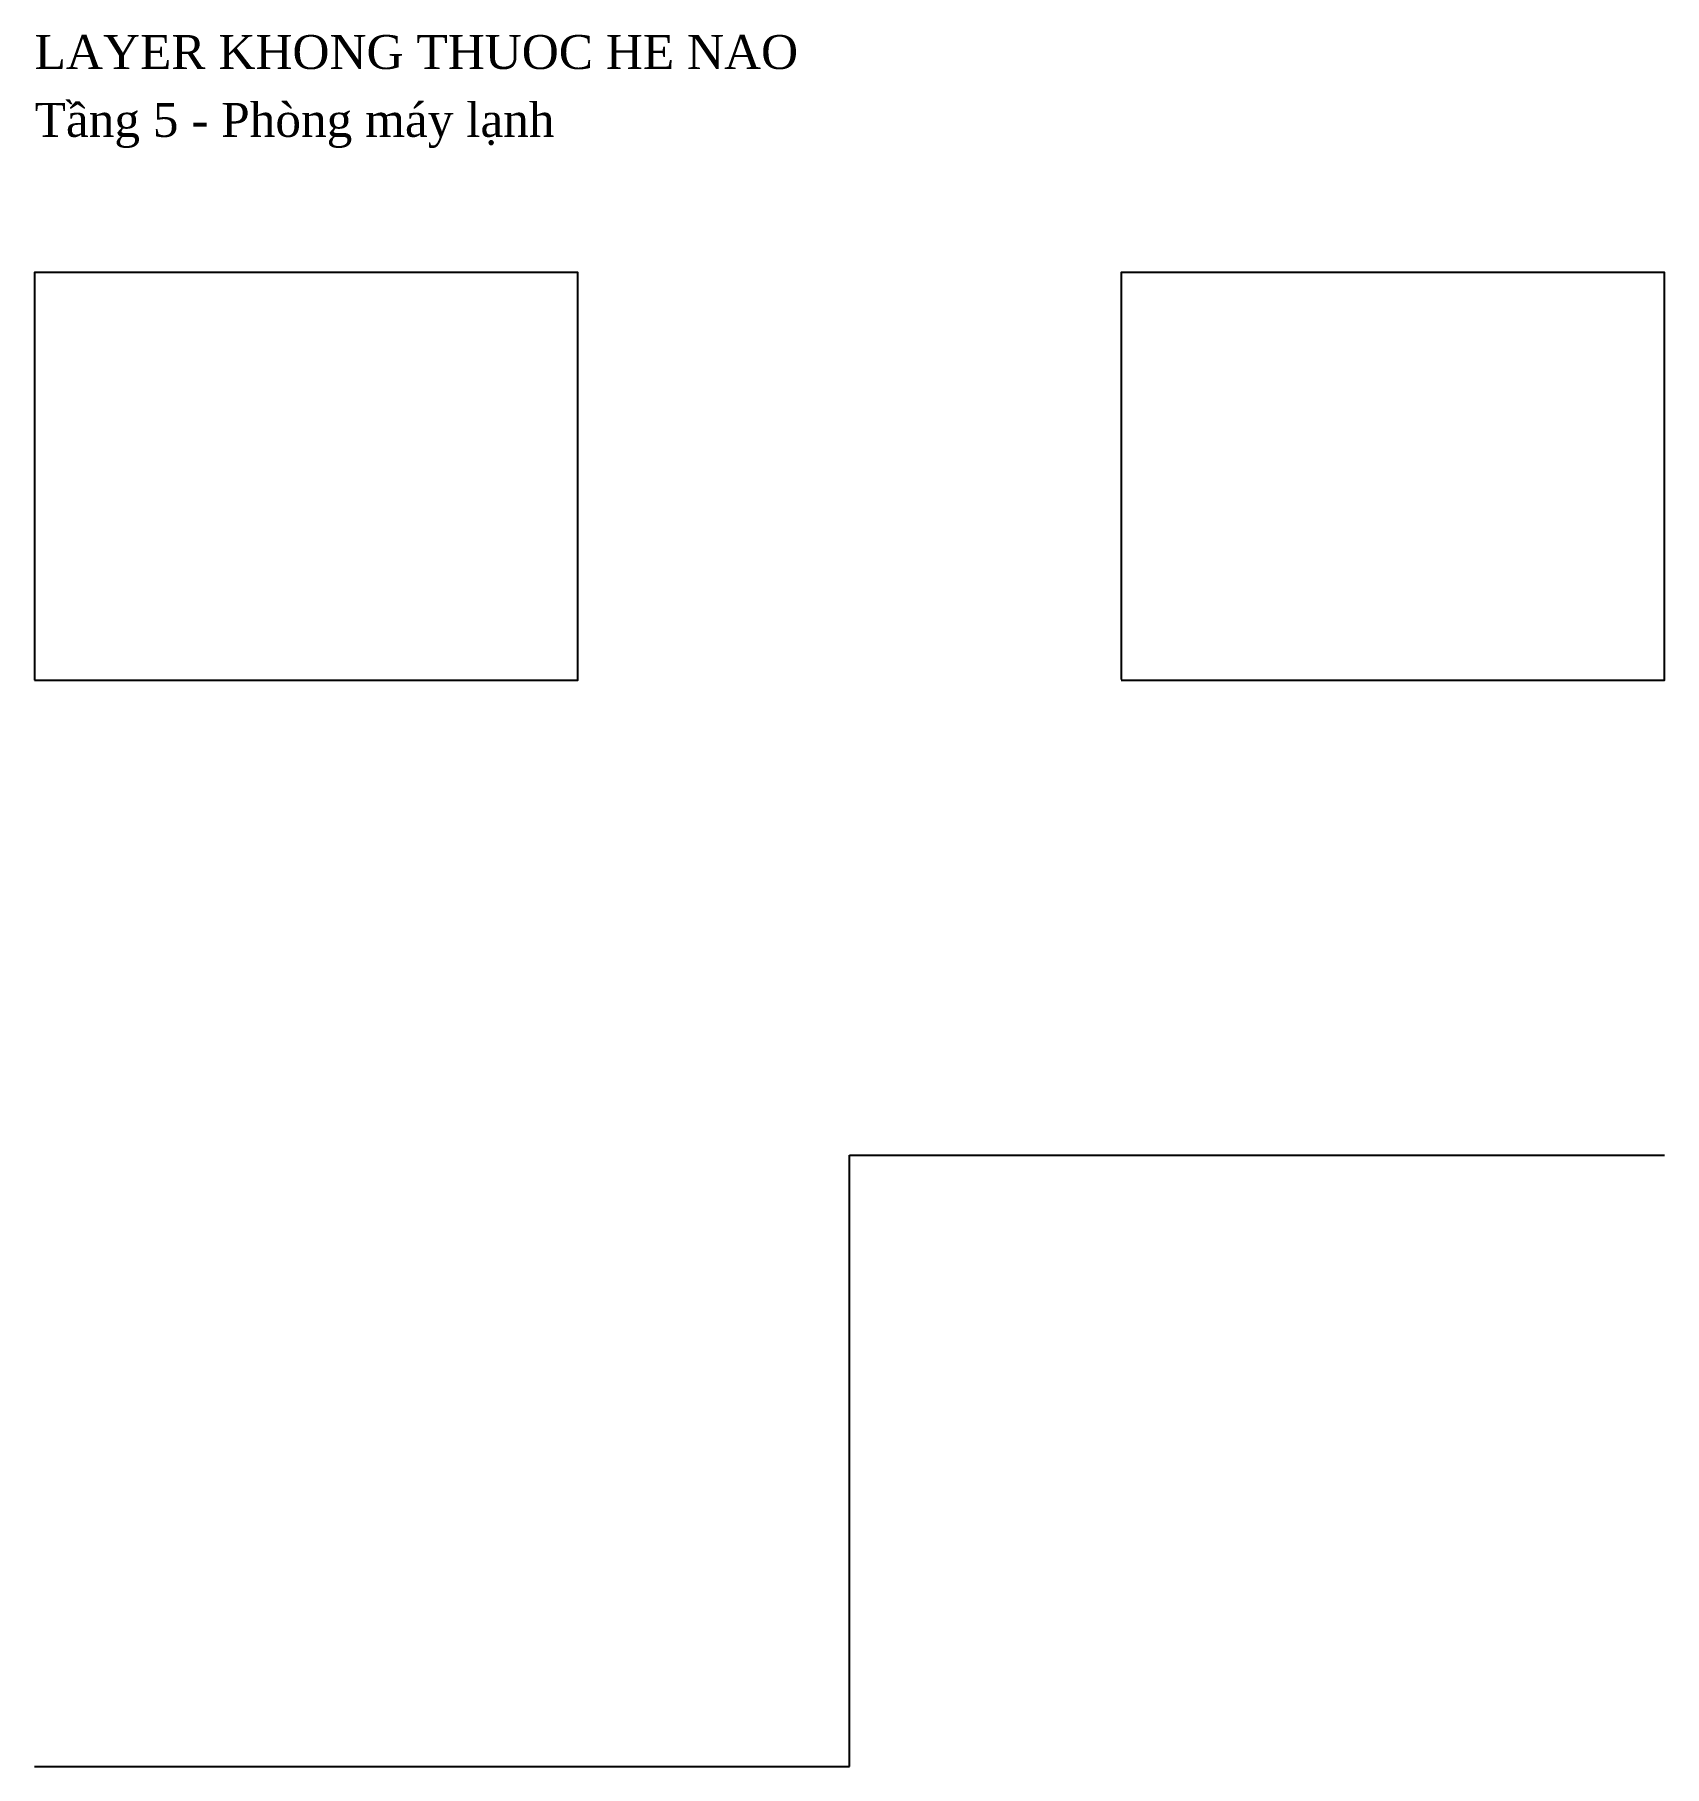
# Model space of a CAD drawing. Header units: metres. Extents: x 0 to 12, y 0 to 12.8.
import ezdxf

# ---------------------------------------------------------------- set-up
doc = ezdxf.new("R2010")
doc.units = ezdxf.units.M
for name, color, linetype in [('01_M_ONG_GIO_CAP_CHINH', 4, 'CONTINUOUS'), ('03_P_ONG_NUOC_LANH_CHW', 5, 'CONTINUOUS'), ('08_G_GHI_CHU_DIM_TEXT', 7, 'CONTINUOUS'), ('ZZZ_KHONG_KHOP_GI', 8, 'CONTINUOUS')]:
    doc.layers.add(name, color=color, linetype=linetype)
doc.styles.get("Standard").update_dxf_attribs({"font": '.VnTime.ttf'})

msp = doc.modelspace()

# ---------------------------------------------------------------- linework, layer by layer
at = {"layer": '01_M_ONG_GIO_CAP_CHINH'}
msp.add_lwpolyline([(0, 8), (4, 8), (4, 11), (0, 11)], close=True, dxfattribs=at)
msp.add_lwpolyline([(8, 8), (12, 8), (12, 11), (8, 11), (8, 8.003)], dxfattribs=at)
at = {"layer": '03_P_ONG_NUOC_LANH_CHW'}
for p, q in [((6, 0), (6, 4.5)), ((6, 4.5, 2.8), (12, 4.5, 2.8)), ((0, 0), (6, 0))]:
    msp.add_line(p, q, dxfattribs=at)

# ---------------------------------------------------------------- texts
at = {"layer": '08_G_GHI_CHU_DIM_TEXT'}
msp.add_text('TÇng 5 - Phßng m¸y l¹nh', height=0.25, dxfattribs=at).set_placement((0, 12))
at = {"layer": 'ZZZ_KHONG_KHOP_GI'}
msp.add_text('LAYER KHONG THUOC HE NAO', height=0.25, dxfattribs=at).set_placement((0, 12.5))

doc.saveas('drawing.dxf')
